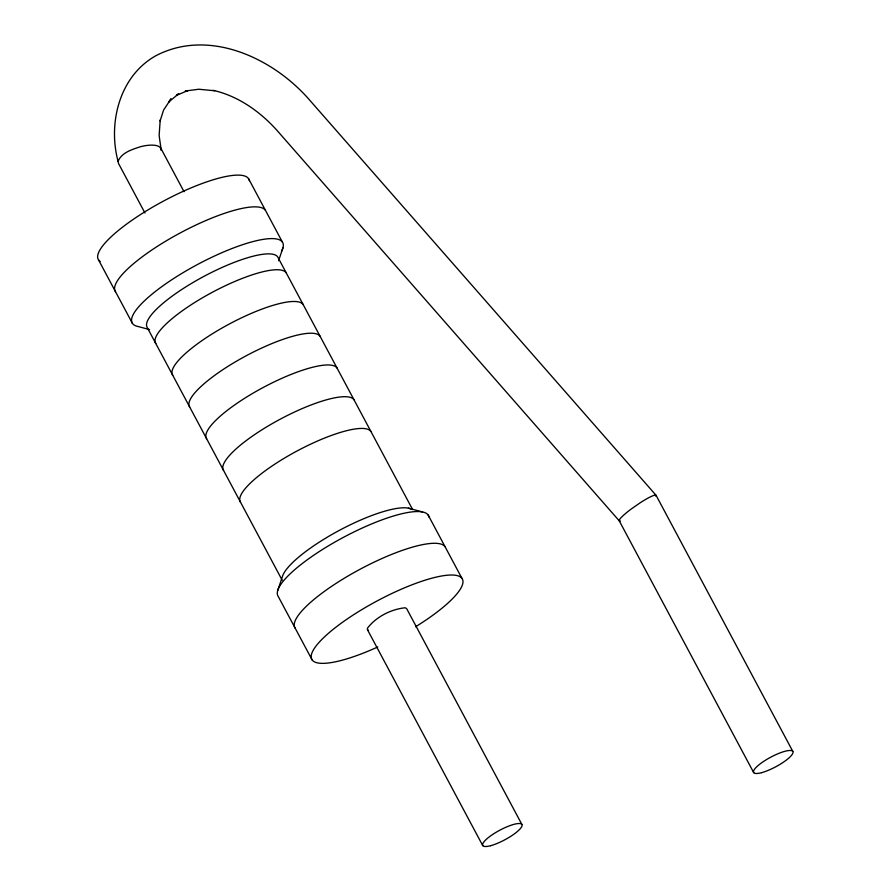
<?xml version="1.0" encoding="UTF-8"?>
<svg xmlns="http://www.w3.org/2000/svg" width="891" height="891" viewBox="0 0 891 891"><rect width="100%" height="100%" fill="white"/><g stroke="black" fill="none" stroke-linecap="round" stroke-linejoin="round"><path stroke-width="1.34" d="M160.213 119.94L159.133 135.488L161.215 150.267L160.748 148.095L158.832 146.436A23.199 8.776 -18.6 0 0 140.655 146.659C132.325 149.421 121.633 152.45 118.058 161.338L118.536 163.521L144.955 212.994M655.943 496.354L656.077 495.318L308.91 99.269C272.579 57.737 208.427 27.899 155.557 55.899C119.416 76.325 107.822 123.092 118.058 161.338M160.068 121.031L163.621 109.994L171.083 98.79L168.599 102.097L178.757 93.722L176.44 95.17M278.571 260.74L282.904 247.965M277.702 590.51L282.458 576.444A74.198 18.076 -28.1 0 1 342.155 528.886A74.198 18.076 -28.1 0 1 411.397 509.184M176.541 95.348L187.856 90.57L185.306 91.016L198.76 89.234L214.686 90.771M620.392 521.023L619.267 520.856L276.511 129.841C259.548 111.175 237.997 95.994 213.138 90.314M149.61 329.625L138.038 326.496A85.324 20.783 -28.1 0 1 199.896 263.235A85.324 20.783 -28.1 0 1 281.523 251.229M408.423 508.16L422.557 511.969M521.87 824.409L406.63 608.586L405.171 607.773C390.949 609.232 376.091 616.85 367.382 628.266L367.504 629.792L482.744 845.615M367.504 629.792L368.44 630.316M792.812 751.391L656.077 495.318L654.963 495.14A22.787 3.063 -34.8 0 0 640.596 502.513L631.062 509.129A22.019 2.963 -34.8 0 0 619.401 519.809L619.267 520.856L753.686 772.597M248.522 178.623L282.414 242.107M428.159 515.054L462.05 578.537M412.644 509.619L277.714 256.931A74.198 18.076 -28.1 0 0 202.29 277.257A74.198 18.076 -28.1 0 0 147.305 327.632L282.235 580.319M160.748 148.095L184.036 191.71M98.556 259.938L132.447 323.411M312.084 659.841L278.192 596.369A85.324 20.783 -28.1 0 1 345.352 536.337A85.324 20.783 -28.1 0 1 428.972 517.081M223.574 470.459A74.198 18.076 -28.1 0 1 278.549 420.084A74.198 18.076 -28.1 0 1 353.983 399.758M206.623 438.717A74.198 18.076 -28.1 0 1 261.609 388.342A74.198 18.076 -28.1 0 1 337.032 368.016M100.193 261.52A85.324 20.783 -28.1 0 1 161.783 202.001A85.324 20.783 -28.1 0 1 249.335 180.65M115.496 291.68A85.324 20.783 -28.1 0 1 178.723 233.743A85.324 20.783 -28.1 0 1 265.462 210.365M155.78 343.503A74.198 18.076 -28.1 0 1 210.766 293.128A74.198 18.076 -28.1 0 1 286.189 272.802M189.672 406.975A74.198 18.076 -28.1 0 1 244.657 356.6A74.198 18.076 -28.1 0 1 320.081 336.275M172.731 375.245A74.198 18.076 -28.1 0 1 227.706 324.87A74.198 18.076 -28.1 0 1 303.14 304.533M295.133 628.11A85.324 20.783 -28.1 0 1 358.36 570.173A85.324 20.783 -28.1 0 1 445.099 546.796M377.795 646.955A85.324 20.783 -28.1 0 1 319.635 641.765A85.324 20.783 -28.1 0 1 443.15 575.742A85.324 20.783 -28.1 0 1 415.562 626.774M240.514 502.201A74.198 18.076 -28.1 0 1 295.5 451.815A74.198 18.076 -28.1 0 1 370.923 431.489M490.64 845.693A22.264 5.424 -28.1 0 0 521.992 825.935A22.264 5.424 -28.1 0 0 494.282 833.408A22.264 5.424 -28.1 0 0 490.64 845.693M761.582 772.675A22.264 5.424 -28.1 0 0 792.934 752.917A22.264 5.424 -28.1 0 0 765.224 760.379A22.264 5.424 -28.1 0 0 761.582 772.675"/></g></svg>
